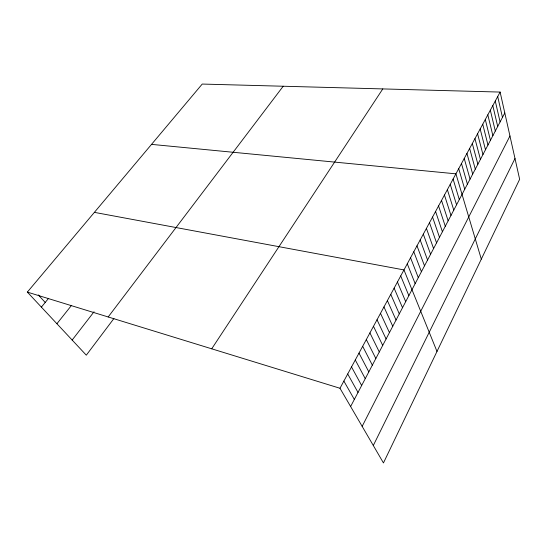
<?xml version="1.0" encoding="UTF-8"?>
<svg xmlns="http://www.w3.org/2000/svg" width="547" height="547" viewBox="0 0 547 547"><rect width="100%" height="100%" fill="white"/><g stroke="black" fill="none" stroke-linecap="round" stroke-linejoin="round"><path stroke-width="0.82" d="M373.307 445.504L514.994 158.507M362.162 426.366L509.954 135.984M350.613 406.53L504.799 112.969M500.122 92.074L519.65 179.3L383.454 462.94L339.988 388.267L500.122 92.074L202.233 84.06L27.35 292.105L86.303 355.181L113.906 318.525M211.716 348.815L382.791 88.915M108.183 316.966L283.209 86.241M72.163 340.056L94.036 311.769M56.909 323.735L71.5 305.39M41.387 307.12L48.553 298.375M151.533 144.374L455.918 173.837L481.312 259.141M94.385 212.359L403.966 269.924L436.991 351.447M27.35 292.105L339.988 388.267M38.269 294.908L45.223 302.436M343.872 381.081L354.333 399.454M347.714 373.977L358.012 392.445M351.516 366.941L361.649 385.519M355.276 359.988L365.252 378.661M358.996 353.102L368.815 371.878M362.682 346.299L372.343 365.164M366.319 339.564L375.83 358.517M369.922 332.897L379.283 351.94M373.492 326.299L382.709 345.43M377.02 319.776L386.093 338.99M380.507 313.322L389.443 332.61M383.967 306.929L392.76 326.292M387.385 300.604L396.042 320.043M390.77 294.341L399.289 313.855M394.12 288.146L402.51 307.722M397.437 282.013L405.696 301.657M400.719 275.934L408.855 295.647M407.276 263.811L415.159 283.647M410.544 257.76L418.305 277.65M413.785 251.764L421.422 271.715M416.992 245.835L424.506 265.842M420.171 239.962L427.563 260.023M423.31 234.15L430.592 254.259M426.421 228.393L433.586 248.557M429.504 222.697L436.554 242.902M432.554 217.05L439.494 237.302M435.576 211.463L442.407 231.764M438.564 205.932L445.292 226.273M441.525 200.455L448.15 220.831M444.458 195.026L450.981 215.443M447.364 189.652L453.784 210.11M450.243 184.332L456.56 204.817M453.094 179.06L459.309 199.58M458.714 168.667L464.738 189.248M461.483 163.539L467.411 184.154M464.225 158.466L470.064 179.108M466.947 153.44L472.69 174.103M469.641 148.456L475.295 169.146M472.307 143.519L477.88 164.23M474.953 138.623L480.437 159.362M477.572 133.783L482.967 154.541M480.17 128.976L485.483 149.755M482.741 124.217L487.972 145.017M485.292 119.499L490.44 140.319M487.821 114.829L492.881 135.656M490.324 110.193L495.308 131.041M492.806 105.605L497.715 126.466M495.267 101.051L500.095 121.926M497.708 96.545L502.461 117.427"/></g></svg>
